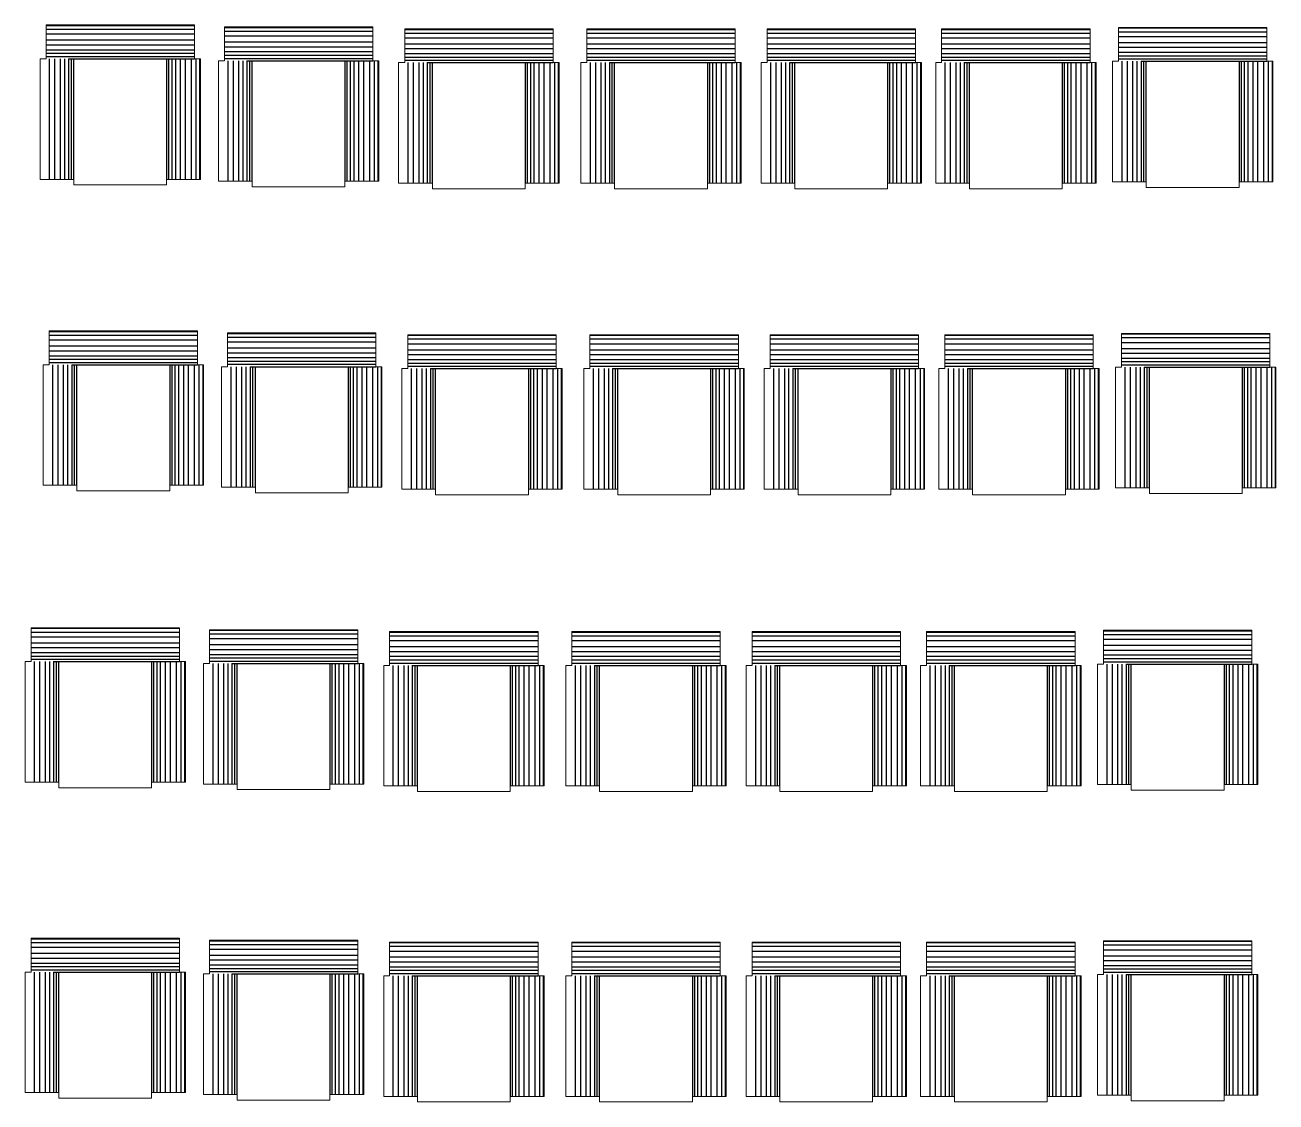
# Model space of a CAD drawing. Header units: feet. Extents: x 344914 to 345457, y 7396879 to 7397422.
# Drawn here: x 345253.262 to 345256.795, y 7397161.592 to 7397164.634 of the extents above; entities that cross this region are included whole.
import ezdxf

# ---------------------------------------------------------------- set-up
doc = ezdxf.new("R2010")
doc.units = ezdxf.units.FT
doc.header["$MEASUREMENT"] = 0
doc.layers.get('0').update_dxf_attribs({"lineweight": 18})
doc.layers.add('MOBIL_I', color=13, linetype='Continuous')

msp = doc.modelspace()

# ---------------------------------------------------------------- linework, layer by layer
at = {"color": 0}
for points in [[(345253.7405, 7397164.634), (345253.7405, 7397164.5384), (345253.7574, 7397164.5384), (345253.7574, 7397164.198), (345253.6619, 7397164.198), (345253.6619, 7397164.1823), (345253.4001, 7397164.1823), (345253.4001, 7397164.198), (345253.3045, 7397164.198), (345253.3045, 7397164.5384), (345253.3215, 7397164.5384), (345253.3215, 7397164.634)], [(345254.2442, 7397164.6286), (345254.2442, 7397164.5331), (345254.2611, 7397164.5331), (345254.2611, 7397164.1927), (345254.1656, 7397164.1927), (345254.1656, 7397164.1769), (345253.9038, 7397164.1769), (345253.9038, 7397164.1927), (345253.8083, 7397164.1927), (345253.8083, 7397164.5331), (345253.8252, 7397164.5331), (345253.8252, 7397164.6286)], [(345254.7533, 7397164.6232), (345254.7533, 7397164.5277), (345254.7702, 7397164.5277), (345254.7702, 7397164.1873), (345254.6747, 7397164.1873), (345254.6747, 7397164.1716), (345254.4129, 7397164.1716), (345254.4129, 7397164.1873), (345254.3173, 7397164.1873), (345254.3173, 7397164.5277), (345254.3343, 7397164.5277), (345254.3343, 7397164.6232)], [(345255.2677, 7397164.6232), (345255.2677, 7397164.5277), (345255.2846, 7397164.5277), (345255.2846, 7397164.1873), (345255.1891, 7397164.1873), (345255.1891, 7397164.1716), (345254.9273, 7397164.1716), (345254.9273, 7397164.1873), (345254.8318, 7397164.1873), (345254.8318, 7397164.5277), (345254.8487, 7397164.5277), (345254.8487, 7397164.6232)], [(345255.7768, 7397164.6232), (345255.7768, 7397164.5277), (345255.7937, 7397164.5277), (345255.7937, 7397164.1873), (345255.6982, 7397164.1873), (345255.6982, 7397164.1716), (345255.4364, 7397164.1716), (345255.4364, 7397164.1873), (345255.3409, 7397164.1873), (345255.3409, 7397164.5277), (345255.3578, 7397164.5277), (345255.3578, 7397164.6232)], [(345256.2698, 7397164.6232), (345256.2698, 7397164.5277), (345256.2867, 7397164.5277), (345256.2867, 7397164.1873), (345256.1912, 7397164.1873), (345256.1912, 7397164.1716), (345255.9294, 7397164.1716), (345255.9294, 7397164.1873), (345255.8339, 7397164.1873), (345255.8339, 7397164.5277), (345255.8508, 7397164.5277), (345255.8508, 7397164.6232)], [(345256.7691, 7397164.627), (345256.7691, 7397164.5315), (345256.7861, 7397164.5315), (345256.7861, 7397164.191), (345256.6906, 7397164.191), (345256.6906, 7397164.1753), (345256.4287, 7397164.1753), (345256.4287, 7397164.191), (345256.3332, 7397164.191), (345256.3332, 7397164.5315), (345256.3501, 7397164.5315), (345256.3501, 7397164.627)], [(345253.7493, 7397163.7698), (345253.7493, 7397163.6743), (345253.7663, 7397163.6743), (345253.7663, 7397163.3339), (345253.6708, 7397163.3339), (345253.6708, 7397163.3181), (345253.4089, 7397163.3181), (345253.4089, 7397163.3339), (345253.3134, 7397163.3339), (345253.3134, 7397163.6743), (345253.3303, 7397163.6743), (345253.3303, 7397163.7698)], [(345254.2531, 7397163.7644), (345254.2531, 7397163.6689), (345254.27, 7397163.6689), (345254.27, 7397163.3285), (345254.1745, 7397163.3285), (345254.1745, 7397163.3128), (345253.9126, 7397163.3128), (345253.9126, 7397163.3285), (345253.8171, 7397163.3285), (345253.8171, 7397163.6689), (345253.8341, 7397163.6689), (345253.8341, 7397163.7644)], [(345254.7621, 7397163.7591), (345254.7621, 7397163.6636), (345254.7791, 7397163.6636), (345254.7791, 7397163.3231), (345254.6836, 7397163.3231), (345254.6836, 7397163.3074), (345254.4217, 7397163.3074), (345254.4217, 7397163.3231), (345254.3262, 7397163.3231), (345254.3262, 7397163.6636), (345254.3431, 7397163.6636), (345254.3431, 7397163.7591)], [(345255.2766, 7397163.7591), (345255.2766, 7397163.6636), (345255.2935, 7397163.6636), (345255.2935, 7397163.3231), (345255.198, 7397163.3231), (345255.198, 7397163.3074), (345254.9361, 7397163.3074), (345254.9361, 7397163.3231), (345254.8406, 7397163.3231), (345254.8406, 7397163.6636), (345254.8576, 7397163.6636), (345254.8576, 7397163.7591)], [(345255.7856, 7397163.7591), (345255.7856, 7397163.6636), (345255.8026, 7397163.6636), (345255.8026, 7397163.3231), (345255.7071, 7397163.3231), (345255.7071, 7397163.3074), (345255.4452, 7397163.3074), (345255.4452, 7397163.3231), (345255.3497, 7397163.3231), (345255.3497, 7397163.6636), (345255.3666, 7397163.6636), (345255.3666, 7397163.7591)], [(345256.2786, 7397163.7591), (345256.2786, 7397163.6636), (345256.2956, 7397163.6636), (345256.2956, 7397163.3231), (345256.2001, 7397163.3231), (345256.2001, 7397163.3074), (345255.9382, 7397163.3074), (345255.9382, 7397163.3231), (345255.8427, 7397163.3231), (345255.8427, 7397163.6636), (345255.8596, 7397163.6636), (345255.8596, 7397163.7591)], [(345256.778, 7397163.7628), (345256.778, 7397163.6673), (345256.7949, 7397163.6673), (345256.7949, 7397163.3269), (345256.6994, 7397163.3269), (345256.6994, 7397163.3112), (345256.4376, 7397163.3112), (345256.4376, 7397163.3269), (345256.3421, 7397163.3269), (345256.3421, 7397163.6673), (345256.359, 7397163.6673), (345256.359, 7397163.7628)], [(345253.6981, 7397162.9315), (345253.6981, 7397162.836), (345253.715, 7397162.836), (345253.715, 7397162.4956), (345253.6195, 7397162.4956), (345253.6195, 7397162.4798), (345253.3577, 7397162.4798), (345253.3577, 7397162.4956), (345253.2622, 7397162.4956), (345253.2622, 7397162.836), (345253.2791, 7397162.836), (345253.2791, 7397162.9315)], [(345254.2018, 7397162.9261), (345254.2018, 7397162.8306), (345254.2187, 7397162.8306), (345254.2187, 7397162.4902), (345254.1232, 7397162.4902), (345254.1232, 7397162.4745), (345253.8614, 7397162.4745), (345253.8614, 7397162.4902), (345253.7659, 7397162.4902), (345253.7659, 7397162.8306), (345253.7828, 7397162.8306), (345253.7828, 7397162.9261)], [(345254.7109, 7397162.9208), (345254.7109, 7397162.8253), (345254.7278, 7397162.8253), (345254.7278, 7397162.4849), (345254.6323, 7397162.4849), (345254.6323, 7397162.4691), (345254.3705, 7397162.4691), (345254.3705, 7397162.4849), (345254.275, 7397162.4849), (345254.275, 7397162.8253), (345254.2919, 7397162.8253), (345254.2919, 7397162.9208)], [(345255.2253, 7397162.9208), (345255.2253, 7397162.8253), (345255.2422, 7397162.8253), (345255.2422, 7397162.4849), (345255.1467, 7397162.4849), (345255.1467, 7397162.4691), (345254.8849, 7397162.4691), (345254.8849, 7397162.4849), (345254.7894, 7397162.4849), (345254.7894, 7397162.8253), (345254.8063, 7397162.8253), (345254.8063, 7397162.9208)], [(345255.7344, 7397162.9208), (345255.7344, 7397162.8253), (345255.7513, 7397162.8253), (345255.7513, 7397162.4849), (345255.6558, 7397162.4849), (345255.6558, 7397162.4691), (345255.394, 7397162.4691), (345255.394, 7397162.4849), (345255.2985, 7397162.4849), (345255.2985, 7397162.8253), (345255.3154, 7397162.8253), (345255.3154, 7397162.9208)], [(345256.2274, 7397162.9208), (345256.2274, 7397162.8253), (345256.2443, 7397162.8253), (345256.2443, 7397162.4849), (345256.1488, 7397162.4849), (345256.1488, 7397162.4691), (345255.887, 7397162.4691), (345255.887, 7397162.4849), (345255.7915, 7397162.4849), (345255.7915, 7397162.8253), (345255.8084, 7397162.8253), (345255.8084, 7397162.9208)], [(345256.7267, 7397162.9245), (345256.7267, 7397162.829), (345256.7437, 7397162.829), (345256.7437, 7397162.4886), (345256.6482, 7397162.4886), (345256.6482, 7397162.4729), (345256.3863, 7397162.4729), (345256.3863, 7397162.4886), (345256.2908, 7397162.4886), (345256.2908, 7397162.829), (345256.3077, 7397162.829), (345256.3077, 7397162.9245)], [(345253.6981, 7397162.0546), (345253.6981, 7397161.9591), (345253.715, 7397161.9591), (345253.715, 7397161.6186), (345253.6195, 7397161.6186), (345253.6195, 7397161.6029), (345253.3577, 7397161.6029), (345253.3577, 7397161.6186), (345253.2622, 7397161.6186), (345253.2622, 7397161.9591), (345253.2791, 7397161.9591), (345253.2791, 7397162.0546)], [(345254.2018, 7397162.0492), (345254.2018, 7397161.9537), (345254.2187, 7397161.9537), (345254.2187, 7397161.6133), (345254.1232, 7397161.6133), (345254.1232, 7397161.5976), (345253.8614, 7397161.5976), (345253.8614, 7397161.6133), (345253.7659, 7397161.6133), (345253.7659, 7397161.9537), (345253.7828, 7397161.9537), (345253.7828, 7397162.0492)], [(345254.7109, 7397162.0439), (345254.7109, 7397161.9484), (345254.7278, 7397161.9484), (345254.7278, 7397161.6079), (345254.6323, 7397161.6079), (345254.6323, 7397161.5922), (345254.3705, 7397161.5922), (345254.3705, 7397161.6079), (345254.275, 7397161.6079), (345254.275, 7397161.9484), (345254.2919, 7397161.9484), (345254.2919, 7397162.0439)], [(345255.2253, 7397162.0439), (345255.2253, 7397161.9484), (345255.2422, 7397161.9484), (345255.2422, 7397161.6079), (345255.1467, 7397161.6079), (345255.1467, 7397161.5922), (345254.8849, 7397161.5922), (345254.8849, 7397161.6079), (345254.7894, 7397161.6079), (345254.7894, 7397161.9484), (345254.8063, 7397161.9484), (345254.8063, 7397162.0439)], [(345255.7344, 7397162.0439), (345255.7344, 7397161.9484), (345255.7513, 7397161.9484), (345255.7513, 7397161.6079), (345255.6558, 7397161.6079), (345255.6558, 7397161.5922), (345255.394, 7397161.5922), (345255.394, 7397161.6079), (345255.2985, 7397161.6079), (345255.2985, 7397161.9484), (345255.3154, 7397161.9484), (345255.3154, 7397162.0439)], [(345256.2274, 7397162.0439), (345256.2274, 7397161.9484), (345256.2443, 7397161.9484), (345256.2443, 7397161.6079), (345256.1488, 7397161.6079), (345256.1488, 7397161.5922), (345255.887, 7397161.5922), (345255.887, 7397161.6079), (345255.7915, 7397161.6079), (345255.7915, 7397161.9484), (345255.8084, 7397161.9484), (345255.8084, 7397162.0439)], [(345256.7267, 7397162.0476), (345256.7267, 7397161.9521), (345256.7437, 7397161.9521), (345256.7437, 7397161.6117), (345256.6482, 7397161.6117), (345256.6482, 7397161.5959), (345256.3863, 7397161.5959), (345256.3863, 7397161.6117), (345256.2908, 7397161.6117), (345256.2908, 7397161.9521), (345256.3077, 7397161.9521), (345256.3077, 7397162.0476)]]:
    msp.add_lwpolyline(points, close=True, dxfattribs=at)
at = {"layer": 'MOBIL_I'}
for p, q in [((345253.7405, 7397164.6316), (345253.3215, 7397164.6316)), ((345253.3215, 7397164.6221), (345253.7405, 7397164.6221)), ((345254.2442, 7397164.6262), (345253.8252, 7397164.6262)), ((345253.8252, 7397164.6167), (345254.2442, 7397164.6167)), ((345254.7533, 7397164.6208), (345254.3343, 7397164.6208)), ((345255.2677, 7397164.6208), (345254.8487, 7397164.6208)), ((345255.7768, 7397164.6208), (345255.3578, 7397164.6208)), ((345256.2698, 7397164.6208), (345255.8508, 7397164.6208)), ((345256.7691, 7397164.6246), (345256.3501, 7397164.6246)), ((345253.7405, 7397164.6077), (345253.3215, 7397164.6077)), ((345253.3215, 7397164.5917), (345253.7405, 7397164.5917)), ((345254.2442, 7397164.6024), (345253.8252, 7397164.6024)), ((345253.8252, 7397164.5864), (345254.2442, 7397164.5864)), ((345254.3343, 7397164.6114), (345254.7533, 7397164.6114)), ((345254.7533, 7397164.597), (345254.3343, 7397164.597)), ((345254.3343, 7397164.581), (345254.7533, 7397164.581)), ((345254.8487, 7397164.6114), (345255.2677, 7397164.6114)), ((345255.2677, 7397164.597), (345254.8487, 7397164.597)), ((345254.8487, 7397164.581), (345255.2677, 7397164.581)), ((345255.3578, 7397164.6114), (345255.7768, 7397164.6114)), ((345255.7768, 7397164.597), (345255.3578, 7397164.597)), ((345255.3578, 7397164.581), (345255.7768, 7397164.581)), ((345255.8508, 7397164.6114), (345256.2698, 7397164.6114)), ((345256.2698, 7397164.597), (345255.8508, 7397164.597)), ((345255.8508, 7397164.581), (345256.2698, 7397164.581)), ((345256.3501, 7397164.6151), (345256.7691, 7397164.6151)), ((345256.7691, 7397164.6008), (345256.3501, 7397164.6008)), ((345256.3501, 7397164.5848), (345256.7691, 7397164.5848)), ((345253.7405, 7397164.5771), (345253.3215, 7397164.5771)), ((345253.3215, 7397164.5641), (345253.7405, 7397164.5641)), ((345253.7405, 7397164.5533), (345253.3215, 7397164.5533)), ((345254.2442, 7397164.5718), (345253.8252, 7397164.5718)), ((345253.8252, 7397164.5587), (345254.2442, 7397164.5587)), ((345254.2442, 7397164.5479), (345253.8252, 7397164.5479)), ((345254.7533, 7397164.5664), (345254.3343, 7397164.5664)), ((345254.3343, 7397164.5534), (345254.7533, 7397164.5534)), ((345255.2677, 7397164.5664), (345254.8487, 7397164.5664)), ((345254.8487, 7397164.5534), (345255.2677, 7397164.5534)), ((345255.7768, 7397164.5664), (345255.3578, 7397164.5664)), ((345255.3578, 7397164.5534), (345255.7768, 7397164.5534)), ((345256.2698, 7397164.5664), (345255.8508, 7397164.5664)), ((345255.8508, 7397164.5534), (345256.2698, 7397164.5534)), ((345256.7691, 7397164.5701), (345256.3501, 7397164.5701)), ((345256.3501, 7397164.5571), (345256.7691, 7397164.5571)), ((345256.7691, 7397164.5463), (345256.3501, 7397164.5463)), ((345253.3215, 7397164.5452), (345253.7405, 7397164.5452)), ((345253.3308, 7397164.5384), (345253.3308, 7397164.198)), ((345253.3468, 7397164.198), (345253.3468, 7397164.5384)), ((345253.3614, 7397164.5384), (345253.3614, 7397164.198)), ((345253.3744, 7397164.198), (345253.3744, 7397164.5384)), ((345253.3852, 7397164.5384), (345253.3852, 7397164.198)), ((345253.3853, 7397164.5384), (345253.6767, 7397164.5384)), ((345253.3933, 7397164.198), (345253.3933, 7397164.5384)), ((345253.4001, 7397164.198), (345253.4001, 7397164.5384)), ((345253.6619, 7397164.5384), (345253.6619, 7397164.198)), ((345253.6686, 7397164.198), (345253.6686, 7397164.5384)), ((345253.6768, 7397164.5384), (345253.6768, 7397164.198)), ((345253.6768, 7397164.5384), (345253.7405, 7397164.5384)), ((345253.6876, 7397164.198), (345253.6876, 7397164.5384)), ((345253.7006, 7397164.5384), (345253.7006, 7397164.198)), ((345253.7152, 7397164.198), (345253.7152, 7397164.5384)), ((345253.7312, 7397164.5384), (345253.7312, 7397164.198)), ((345253.7455, 7397164.198), (345253.7455, 7397164.5384)), ((345253.755, 7397164.5384), (345253.755, 7397164.198)), ((345253.8252, 7397164.5398), (345254.2442, 7397164.5398)), ((345253.8345, 7397164.5331), (345253.8345, 7397164.1927)), ((345253.8505, 7397164.1927), (345253.8505, 7397164.5331)), ((345253.8651, 7397164.5331), (345253.8651, 7397164.1927)), ((345253.8781, 7397164.1927), (345253.8781, 7397164.5331)), ((345253.889, 7397164.5331), (345254.1805, 7397164.5331)), ((345253.889, 7397164.5331), (345253.889, 7397164.1927)), ((345253.897, 7397164.1927), (345253.897, 7397164.5331)), ((345253.9038, 7397164.1927), (345253.9038, 7397164.5331)), ((345254.1656, 7397164.5331), (345254.1656, 7397164.1927)), ((345254.1723, 7397164.1927), (345254.1723, 7397164.5331)), ((345254.1805, 7397164.5331), (345254.1805, 7397164.1927)), ((345254.1805, 7397164.5331), (345254.2442, 7397164.5331)), ((345254.1913, 7397164.1927), (345254.1913, 7397164.5331)), ((345254.2043, 7397164.5331), (345254.2043, 7397164.1927)), ((345254.2189, 7397164.1927), (345254.2189, 7397164.5331)), ((345254.2349, 7397164.5331), (345254.2349, 7397164.1927)), ((345254.2493, 7397164.1927), (345254.2493, 7397164.5331)), ((345254.2587, 7397164.5331), (345254.2587, 7397164.1927)), ((345254.7533, 7397164.5426), (345254.3343, 7397164.5426)), ((345254.3343, 7397164.5345), (345254.7533, 7397164.5345)), ((345254.3436, 7397164.5277), (345254.3436, 7397164.1873)), ((345254.3596, 7397164.1873), (345254.3596, 7397164.5277)), ((345254.3742, 7397164.5277), (345254.3742, 7397164.1873)), ((345254.3872, 7397164.1873), (345254.3872, 7397164.5277)), ((345254.398, 7397164.5277), (345254.398, 7397164.1873)), ((345254.3981, 7397164.5277), (345254.6895, 7397164.5277)), ((345254.4061, 7397164.1873), (345254.4061, 7397164.5277)), ((345254.4129, 7397164.1873), (345254.4129, 7397164.5277)), ((345254.6747, 7397164.5277), (345254.6747, 7397164.1873)), ((345254.6814, 7397164.1873), (345254.6814, 7397164.5277)), ((345254.6896, 7397164.5277), (345254.6896, 7397164.1873)), ((345254.6896, 7397164.5277), (345254.7533, 7397164.5277)), ((345254.7004, 7397164.1873), (345254.7004, 7397164.5277)), ((345254.7134, 7397164.5277), (345254.7134, 7397164.1873)), ((345254.728, 7397164.1873), (345254.728, 7397164.5277)), ((345254.744, 7397164.5277), (345254.744, 7397164.1873)), ((345254.7583, 7397164.1873), (345254.7583, 7397164.5277)), ((345254.7678, 7397164.5277), (345254.7678, 7397164.1873)), ((345255.2677, 7397164.5426), (345254.8487, 7397164.5426)), ((345254.8487, 7397164.5345), (345255.2677, 7397164.5345)), ((345254.858, 7397164.5277), (345254.858, 7397164.1873)), ((345254.874, 7397164.1873), (345254.874, 7397164.5277)), ((345254.8886, 7397164.5277), (345254.8886, 7397164.1873)), ((345254.9016, 7397164.1873), (345254.9016, 7397164.5277)), ((345254.9125, 7397164.5277), (345255.204, 7397164.5277)), ((345254.9125, 7397164.5277), (345254.9125, 7397164.1873)), ((345254.9206, 7397164.1873), (345254.9206, 7397164.5277)), ((345254.9273, 7397164.1873), (345254.9273, 7397164.5277)), ((345255.1891, 7397164.5277), (345255.1891, 7397164.1873)), ((345255.1958, 7397164.1873), (345255.1958, 7397164.5277)), ((345255.204, 7397164.5277), (345255.204, 7397164.1873)), ((345255.204, 7397164.5277), (345255.2677, 7397164.5277)), ((345255.2148, 7397164.1873), (345255.2148, 7397164.5277)), ((345255.2278, 7397164.5277), (345255.2278, 7397164.1873)), ((345255.2425, 7397164.1873), (345255.2425, 7397164.5277)), ((345255.2584, 7397164.5277), (345255.2584, 7397164.1873)), ((345255.2728, 7397164.1873), (345255.2728, 7397164.5277)), ((345255.2822, 7397164.5277), (345255.2822, 7397164.1873)), ((345255.7768, 7397164.5426), (345255.3578, 7397164.5426)), ((345255.3578, 7397164.5345), (345255.7768, 7397164.5345)), ((345255.3671, 7397164.5277), (345255.3671, 7397164.1873)), ((345255.3831, 7397164.1873), (345255.3831, 7397164.5277)), ((345255.3977, 7397164.5277), (345255.3977, 7397164.1873)), ((345255.4107, 7397164.1873), (345255.4107, 7397164.5277)), ((345255.4215, 7397164.5277), (345255.4215, 7397164.1873)), ((345255.4216, 7397164.5277), (345255.7131, 7397164.5277)), ((345255.4296, 7397164.1873), (345255.4296, 7397164.5277)), ((345255.4364, 7397164.1873), (345255.4364, 7397164.5277)), ((345255.6982, 7397164.5277), (345255.6982, 7397164.1873)), ((345255.7049, 7397164.1873), (345255.7049, 7397164.5277)), ((345255.7131, 7397164.5277), (345255.7131, 7397164.1873)), ((345255.7131, 7397164.5277), (345255.7768, 7397164.5277)), ((345255.7239, 7397164.1873), (345255.7239, 7397164.5277)), ((345255.7369, 7397164.5277), (345255.7369, 7397164.1873)), ((345255.7515, 7397164.1873), (345255.7515, 7397164.5277)), ((345255.7675, 7397164.5277), (345255.7675, 7397164.1873)), ((345255.7819, 7397164.1873), (345255.7819, 7397164.5277)), ((345255.7913, 7397164.5277), (345255.7913, 7397164.1873)), ((345256.2698, 7397164.5426), (345255.8508, 7397164.5426)), ((345255.8508, 7397164.5345), (345256.2698, 7397164.5345)), ((345255.8601, 7397164.5277), (345255.8601, 7397164.1873)), ((345255.8761, 7397164.1873), (345255.8761, 7397164.5277)), ((345255.8907, 7397164.5277), (345255.8907, 7397164.1873)), ((345255.9037, 7397164.1873), (345255.9037, 7397164.5277)), ((345255.9145, 7397164.5277), (345255.9145, 7397164.1873)), ((345255.9146, 7397164.5277), (345256.2061, 7397164.5277)), ((345255.9226, 7397164.1873), (345255.9226, 7397164.5277)), ((345255.9294, 7397164.1873), (345255.9294, 7397164.5277)), ((345256.1912, 7397164.5277), (345256.1912, 7397164.1873)), ((345256.1979, 7397164.1873), (345256.1979, 7397164.5277)), ((345256.2061, 7397164.5277), (345256.2061, 7397164.1873)), ((345256.2061, 7397164.5277), (345256.2698, 7397164.5277)), ((345256.2169, 7397164.1873), (345256.2169, 7397164.5277)), ((345256.2299, 7397164.5277), (345256.2299, 7397164.1873)), ((345256.2445, 7397164.1873), (345256.2445, 7397164.5277)), ((345256.2605, 7397164.5277), (345256.2605, 7397164.1873)), ((345256.2749, 7397164.1873), (345256.2749, 7397164.5277)), ((345256.2843, 7397164.5277), (345256.2843, 7397164.1873)), ((345256.3501, 7397164.5382), (345256.7691, 7397164.5382)), ((345256.3594, 7397164.5315), (345256.3594, 7397164.191)), ((345256.3754, 7397164.191), (345256.3754, 7397164.5315)), ((345256.39, 7397164.5315), (345256.39, 7397164.191)), ((345256.4031, 7397164.191), (345256.4031, 7397164.5315)), ((345256.4139, 7397164.5315), (345256.7054, 7397164.5315)), ((345256.4139, 7397164.5315), (345256.4139, 7397164.191)), ((345256.422, 7397164.191), (345256.422, 7397164.5315)), ((345256.4287, 7397164.191), (345256.4287, 7397164.5315)), ((345256.6906, 7397164.5315), (345256.6906, 7397164.191)), ((345256.6973, 7397164.191), (345256.6973, 7397164.5315)), ((345256.7054, 7397164.5315), (345256.7054, 7397164.191)), ((345256.7054, 7397164.5315), (345256.7691, 7397164.5315)), ((345256.7163, 7397164.191), (345256.7163, 7397164.5315)), ((345256.7293, 7397164.5315), (345256.7293, 7397164.191)), ((345256.7439, 7397164.191), (345256.7439, 7397164.5315)), ((345256.7599, 7397164.5315), (345256.7599, 7397164.191)), ((345256.7742, 7397164.191), (345256.7742, 7397164.5315)), ((345256.7837, 7397164.5315), (345256.7837, 7397164.191)), ((345253.7493, 7397163.7674), (345253.3303, 7397163.7674)), ((345253.3303, 7397163.7579), (345253.7493, 7397163.7579)), ((345253.7493, 7397163.7436), (345253.3303, 7397163.7436)), ((345254.2531, 7397163.762), (345253.8341, 7397163.762)), ((345253.8341, 7397163.7526), (345254.2531, 7397163.7526)), ((345254.2531, 7397163.7382), (345253.8341, 7397163.7382)), ((345254.7621, 7397163.7567), (345254.3431, 7397163.7567)), ((345254.3431, 7397163.7472), (345254.7621, 7397163.7472)), ((345254.7621, 7397163.7329), (345254.3431, 7397163.7329)), ((345255.2766, 7397163.7567), (345254.8576, 7397163.7567)), ((345254.8576, 7397163.7472), (345255.2766, 7397163.7472)), ((345255.2766, 7397163.7329), (345254.8576, 7397163.7329)), ((345255.7856, 7397163.7567), (345255.3666, 7397163.7567)), ((345255.3666, 7397163.7472), (345255.7856, 7397163.7472)), ((345255.7856, 7397163.7329), (345255.3666, 7397163.7329)), ((345256.2786, 7397163.7567), (345255.8596, 7397163.7567)), ((345255.8596, 7397163.7472), (345256.2786, 7397163.7472)), ((345256.2786, 7397163.7329), (345255.8596, 7397163.7329)), ((345256.778, 7397163.7604), (345256.359, 7397163.7604)), ((345256.359, 7397163.751), (345256.778, 7397163.751)), ((345256.778, 7397163.7366), (345256.359, 7397163.7366)), ((345253.3303, 7397163.7276), (345253.7493, 7397163.7276)), ((345253.7493, 7397163.7129), (345253.3303, 7397163.7129)), ((345253.3303, 7397163.6999), (345253.7493, 7397163.6999)), ((345253.8341, 7397163.7222), (345254.2531, 7397163.7222)), ((345254.2531, 7397163.7076), (345253.8341, 7397163.7076)), ((345254.3431, 7397163.7169), (345254.7621, 7397163.7169)), ((345254.7621, 7397163.7022), (345254.3431, 7397163.7022)), ((345254.8576, 7397163.7169), (345255.2766, 7397163.7169)), ((345255.2766, 7397163.7022), (345254.8576, 7397163.7022)), ((345255.3666, 7397163.7169), (345255.7856, 7397163.7169)), ((345255.7856, 7397163.7022), (345255.3666, 7397163.7022)), ((345255.8596, 7397163.7169), (345256.2786, 7397163.7169)), ((345256.2786, 7397163.7022), (345255.8596, 7397163.7022)), ((345256.359, 7397163.7206), (345256.778, 7397163.7206)), ((345256.778, 7397163.706), (345256.359, 7397163.706)), ((345253.7493, 7397163.6891), (345253.3303, 7397163.6891)), ((345253.3303, 7397163.681), (345253.7493, 7397163.681)), ((345253.3396, 7397163.6743), (345253.3396, 7397163.3339)), ((345253.3556, 7397163.3339), (345253.3556, 7397163.6743)), ((345253.3702, 7397163.6743), (345253.3702, 7397163.3339)), ((345253.3833, 7397163.3339), (345253.3833, 7397163.6743)), ((345253.3941, 7397163.6743), (345253.6856, 7397163.6743)), ((345253.3941, 7397163.6743), (345253.3941, 7397163.3339)), ((345253.4022, 7397163.3339), (345253.4022, 7397163.6743)), ((345253.4089, 7397163.3339), (345253.4089, 7397163.6743)), ((345253.6708, 7397163.6743), (345253.6708, 7397163.3339)), ((345253.6775, 7397163.3339), (345253.6775, 7397163.6743)), ((345253.6856, 7397163.6743), (345253.6856, 7397163.3339)), ((345253.6856, 7397163.6743), (345253.7493, 7397163.6743)), ((345253.6965, 7397163.3339), (345253.6965, 7397163.6743)), ((345253.7095, 7397163.6743), (345253.7095, 7397163.3339)), ((345253.7241, 7397163.3339), (345253.7241, 7397163.6743)), ((345253.7401, 7397163.6743), (345253.7401, 7397163.3339)), ((345253.7544, 7397163.3339), (345253.7544, 7397163.6743)), ((345253.7639, 7397163.6743), (345253.7639, 7397163.3339)), ((345253.8341, 7397163.6946), (345254.2531, 7397163.6946)), ((345254.2531, 7397163.6838), (345253.8341, 7397163.6838)), ((345253.8341, 7397163.6756), (345254.2531, 7397163.6756)), ((345253.8433, 7397163.6689), (345253.8433, 7397163.3285)), ((345253.8594, 7397163.3285), (345253.8594, 7397163.6689)), ((345253.8739, 7397163.6689), (345253.8739, 7397163.3285)), ((345253.887, 7397163.3285), (345253.887, 7397163.6689)), ((345253.8978, 7397163.6689), (345254.1893, 7397163.6689)), ((345253.8978, 7397163.6689), (345253.8978, 7397163.3285)), ((345253.9059, 7397163.3285), (345253.9059, 7397163.6689)), ((345253.9126, 7397163.3285), (345253.9126, 7397163.6689)), ((345254.1745, 7397163.6689), (345254.1745, 7397163.3285)), ((345254.1812, 7397163.3285), (345254.1812, 7397163.6689)), ((345254.1893, 7397163.6689), (345254.1893, 7397163.3285)), ((345254.1893, 7397163.6689), (345254.2531, 7397163.6689)), ((345254.2002, 7397163.3285), (345254.2002, 7397163.6689)), ((345254.2132, 7397163.6689), (345254.2132, 7397163.3285)), ((345254.2278, 7397163.3285), (345254.2278, 7397163.6689)), ((345254.2438, 7397163.6689), (345254.2438, 7397163.3285)), ((345254.2581, 7397163.3285), (345254.2581, 7397163.6689)), ((345254.2676, 7397163.6689), (345254.2676, 7397163.3285)), ((345254.3431, 7397163.6892), (345254.7621, 7397163.6892)), ((345254.7621, 7397163.6784), (345254.3431, 7397163.6784)), ((345254.3431, 7397163.6703), (345254.7621, 7397163.6703)), ((345254.3524, 7397163.6636), (345254.3524, 7397163.3231)), ((345254.3684, 7397163.3231), (345254.3684, 7397163.6636)), ((345254.383, 7397163.6636), (345254.383, 7397163.3231)), ((345254.3961, 7397163.3231), (345254.3961, 7397163.6636)), ((345254.4069, 7397163.6636), (345254.6984, 7397163.6636)), ((345254.4069, 7397163.6636), (345254.4069, 7397163.3231)), ((345254.415, 7397163.3231), (345254.415, 7397163.6636)), ((345254.4217, 7397163.3231), (345254.4217, 7397163.6636)), ((345254.6836, 7397163.6636), (345254.6836, 7397163.3231)), ((345254.6903, 7397163.3231), (345254.6903, 7397163.6636)), ((345254.6984, 7397163.6636), (345254.6984, 7397163.3231)), ((345254.6984, 7397163.6636), (345254.7621, 7397163.6636)), ((345254.7093, 7397163.3231), (345254.7093, 7397163.6636)), ((345254.7222, 7397163.6636), (345254.7222, 7397163.3231)), ((345254.7369, 7397163.3231), (345254.7369, 7397163.6636)), ((345254.7528, 7397163.6636), (345254.7528, 7397163.3231)), ((345254.7672, 7397163.3231), (345254.7672, 7397163.6636)), ((345254.7767, 7397163.6636), (345254.7767, 7397163.3231)), ((345254.8576, 7397163.6892), (345255.2766, 7397163.6892)), ((345255.2766, 7397163.6784), (345254.8576, 7397163.6784)), ((345254.8576, 7397163.6703), (345255.2766, 7397163.6703)), ((345254.8669, 7397163.6636), (345254.8669, 7397163.3231)), ((345254.8829, 7397163.3231), (345254.8829, 7397163.6636)), ((345254.8975, 7397163.6636), (345254.8975, 7397163.3231)), ((345254.9105, 7397163.3231), (345254.9105, 7397163.6636)), ((345254.9213, 7397163.6636), (345255.2128, 7397163.6636)), ((345254.9213, 7397163.6636), (345254.9213, 7397163.3231)), ((345254.9294, 7397163.3231), (345254.9294, 7397163.6636)), ((345254.9361, 7397163.3231), (345254.9361, 7397163.6636)), ((345255.198, 7397163.6636), (345255.198, 7397163.3231)), ((345255.2047, 7397163.3231), (345255.2047, 7397163.6636)), ((345255.2129, 7397163.6636), (345255.2129, 7397163.3231)), ((345255.2129, 7397163.6636), (345255.2766, 7397163.6636)), ((345255.2237, 7397163.3231), (345255.2237, 7397163.6636)), ((345255.2367, 7397163.6636), (345255.2367, 7397163.3231)), ((345255.2513, 7397163.3231), (345255.2513, 7397163.6636)), ((345255.2673, 7397163.6636), (345255.2673, 7397163.3231)), ((345255.2816, 7397163.3231), (345255.2816, 7397163.6636)), ((345255.2911, 7397163.6636), (345255.2911, 7397163.3231)), ((345255.3666, 7397163.6892), (345255.7856, 7397163.6892)), ((345255.7856, 7397163.6784), (345255.3666, 7397163.6784)), ((345255.3666, 7397163.6703), (345255.7856, 7397163.6703)), ((345255.3759, 7397163.6636), (345255.3759, 7397163.3231)), ((345255.3919, 7397163.3231), (345255.3919, 7397163.6636)), ((345255.4065, 7397163.6636), (345255.4065, 7397163.3231)), ((345255.4196, 7397163.3231), (345255.4196, 7397163.6636)), ((345255.4304, 7397163.6636), (345255.7219, 7397163.6636)), ((345255.4304, 7397163.6636), (345255.4304, 7397163.3231)), ((345255.4385, 7397163.3231), (345255.4385, 7397163.6636)), ((345255.4452, 7397163.3231), (345255.4452, 7397163.6636)), ((345255.7071, 7397163.6636), (345255.7071, 7397163.3231)), ((345255.7138, 7397163.3231), (345255.7138, 7397163.6636)), ((345255.7219, 7397163.6636), (345255.7219, 7397163.3231)), ((345255.7219, 7397163.6636), (345255.7856, 7397163.6636)), ((345255.7328, 7397163.3231), (345255.7328, 7397163.6636)), ((345255.7458, 7397163.6636), (345255.7458, 7397163.3231)), ((345255.7604, 7397163.3231), (345255.7604, 7397163.6636)), ((345255.7764, 7397163.6636), (345255.7764, 7397163.3231)), ((345255.7907, 7397163.3231), (345255.7907, 7397163.6636)), ((345255.8002, 7397163.6636), (345255.8002, 7397163.3231)), ((345255.8596, 7397163.6892), (345256.2786, 7397163.6892)), ((345256.2786, 7397163.6784), (345255.8596, 7397163.6784)), ((345255.8596, 7397163.6703), (345256.2786, 7397163.6703)), ((345255.8689, 7397163.6636), (345255.8689, 7397163.3231)), ((345255.8849, 7397163.3231), (345255.8849, 7397163.6636)), ((345255.8995, 7397163.6636), (345255.8995, 7397163.3231)), ((345255.9126, 7397163.3231), (345255.9126, 7397163.6636)), ((345255.9234, 7397163.6636), (345256.2149, 7397163.6636)), ((345255.9234, 7397163.6636), (345255.9234, 7397163.3231)), ((345255.9315, 7397163.3231), (345255.9315, 7397163.6636)), ((345255.9382, 7397163.3231), (345255.9382, 7397163.6636)), ((345256.2001, 7397163.6636), (345256.2001, 7397163.3231)), ((345256.2068, 7397163.3231), (345256.2068, 7397163.6636)), ((345256.2149, 7397163.6636), (345256.2149, 7397163.3231)), ((345256.2149, 7397163.6636), (345256.2786, 7397163.6636)), ((345256.2258, 7397163.3231), (345256.2258, 7397163.6636)), ((345256.2388, 7397163.6636), (345256.2388, 7397163.3231)), ((345256.2534, 7397163.3231), (345256.2534, 7397163.6636)), ((345256.2694, 7397163.6636), (345256.2694, 7397163.3231)), ((345256.2837, 7397163.3231), (345256.2837, 7397163.6636)), ((345256.2932, 7397163.6636), (345256.2932, 7397163.3231)), ((345256.359, 7397163.6929), (345256.778, 7397163.6929)), ((345256.778, 7397163.6822), (345256.359, 7397163.6822)), ((345256.359, 7397163.674), (345256.778, 7397163.674)), ((345256.3683, 7397163.6673), (345256.3683, 7397163.3269)), ((345256.3843, 7397163.3269), (345256.3843, 7397163.6673)), ((345256.3989, 7397163.6673), (345256.3989, 7397163.3269)), ((345256.4119, 7397163.3269), (345256.4119, 7397163.6673)), ((345256.4228, 7397163.6673), (345256.7143, 7397163.6673)), ((345256.4228, 7397163.6673), (345256.4228, 7397163.3269)), ((345256.4309, 7397163.3269), (345256.4309, 7397163.6673)), ((345256.4376, 7397163.3269), (345256.4376, 7397163.6673)), ((345256.6994, 7397163.6673), (345256.6994, 7397163.3269)), ((345256.7062, 7397163.3269), (345256.7062, 7397163.6673)), ((345256.7143, 7397163.6673), (345256.7143, 7397163.3269)), ((345256.7143, 7397163.6673), (345256.778, 7397163.6673)), ((345256.7251, 7397163.3269), (345256.7251, 7397163.6673)), ((345256.7381, 7397163.6673), (345256.7381, 7397163.3269)), ((345256.7528, 7397163.3269), (345256.7528, 7397163.6673)), ((345256.7687, 7397163.6673), (345256.7687, 7397163.3269)), ((345256.7831, 7397163.3269), (345256.7831, 7397163.6673)), ((345256.7925, 7397163.6673), (345256.7925, 7397163.3269)), ((345253.6981, 7397162.9291), (345253.2791, 7397162.9291)), ((345254.2018, 7397162.9238), (345253.7828, 7397162.9238)), ((345256.7267, 7397162.9221), (345256.3077, 7397162.9221)), ((345253.2791, 7397162.9196), (345253.6981, 7397162.9196)), ((345253.6981, 7397162.9053), (345253.2791, 7397162.9053)), ((345253.2791, 7397162.8893), (345253.6981, 7397162.8893)), ((345253.7828, 7397162.9143), (345254.2018, 7397162.9143)), ((345254.2018, 7397162.8999), (345253.7828, 7397162.8999)), ((345254.7109, 7397162.9184), (345254.2919, 7397162.9184)), ((345254.2919, 7397162.9089), (345254.7109, 7397162.9089)), ((345254.7109, 7397162.8946), (345254.2919, 7397162.8946)), ((345255.2253, 7397162.9184), (345254.8063, 7397162.9184)), ((345254.8063, 7397162.9089), (345255.2253, 7397162.9089)), ((345255.2253, 7397162.8946), (345254.8063, 7397162.8946)), ((345255.7344, 7397162.9184), (345255.3154, 7397162.9184)), ((345255.3154, 7397162.9089), (345255.7344, 7397162.9089)), ((345255.7344, 7397162.8946), (345255.3154, 7397162.8946)), ((345256.2274, 7397162.9184), (345255.8084, 7397162.9184)), ((345255.8084, 7397162.9089), (345256.2274, 7397162.9089)), ((345256.2274, 7397162.8946), (345255.8084, 7397162.8946)), ((345256.3077, 7397162.9127), (345256.7267, 7397162.9127)), ((345256.7267, 7397162.8983), (345256.3077, 7397162.8983)), ((345253.6981, 7397162.8747), (345253.2791, 7397162.8747)), ((345253.2791, 7397162.8616), (345253.6981, 7397162.8616)), ((345253.6981, 7397162.8508), (345253.2791, 7397162.8508)), ((345253.7828, 7397162.8839), (345254.2018, 7397162.8839)), ((345254.2018, 7397162.8693), (345253.7828, 7397162.8693)), ((345253.7828, 7397162.8563), (345254.2018, 7397162.8563)), ((345254.2919, 7397162.8786), (345254.7109, 7397162.8786)), ((345254.7109, 7397162.864), (345254.2919, 7397162.864)), ((345254.2919, 7397162.8509), (345254.7109, 7397162.8509)), ((345254.8063, 7397162.8786), (345255.2253, 7397162.8786)), ((345255.2253, 7397162.864), (345254.8063, 7397162.864)), ((345254.8063, 7397162.8509), (345255.2253, 7397162.8509)), ((345255.3154, 7397162.8786), (345255.7344, 7397162.8786)), ((345255.7344, 7397162.864), (345255.3154, 7397162.864)), ((345255.3154, 7397162.8509), (345255.7344, 7397162.8509)), ((345255.8084, 7397162.8786), (345256.2274, 7397162.8786)), ((345256.2274, 7397162.864), (345255.8084, 7397162.864)), ((345255.8084, 7397162.8509), (345256.2274, 7397162.8509)), ((345256.3077, 7397162.8823), (345256.7267, 7397162.8823)), ((345256.7267, 7397162.8677), (345256.3077, 7397162.8677)), ((345256.3077, 7397162.8547), (345256.7267, 7397162.8547)), ((345253.2791, 7397162.8427), (345253.6981, 7397162.8427)), ((345253.2884, 7397162.836), (345253.2884, 7397162.4956)), ((345253.3044, 7397162.4956), (345253.3044, 7397162.836)), ((345253.319, 7397162.836), (345253.319, 7397162.4956)), ((345253.332, 7397162.4956), (345253.332, 7397162.836)), ((345253.3428, 7397162.836), (345253.3428, 7397162.4956)), ((345253.3429, 7397162.836), (345253.6344, 7397162.836)), ((345253.3509, 7397162.4956), (345253.3509, 7397162.836)), ((345253.3577, 7397162.4956), (345253.3577, 7397162.836)), ((345253.6195, 7397162.836), (345253.6195, 7397162.4956)), ((345253.6262, 7397162.4956), (345253.6262, 7397162.836)), ((345253.6344, 7397162.836), (345253.6344, 7397162.4956)), ((345253.6344, 7397162.836), (345253.6981, 7397162.836)), ((345253.6452, 7397162.4956), (345253.6452, 7397162.836)), ((345253.6582, 7397162.836), (345253.6582, 7397162.4956)), ((345253.6728, 7397162.4956), (345253.6728, 7397162.836)), ((345253.6888, 7397162.836), (345253.6888, 7397162.4956)), ((345253.7032, 7397162.4956), (345253.7032, 7397162.836)), ((345253.7126, 7397162.836), (345253.7126, 7397162.4956)), ((345254.2018, 7397162.8455), (345253.7828, 7397162.8455)), ((345253.7828, 7397162.8374), (345254.2018, 7397162.8374)), ((345253.7921, 7397162.8306), (345253.7921, 7397162.4902)), ((345253.8081, 7397162.4902), (345253.8081, 7397162.8306)), ((345253.8227, 7397162.8306), (345253.8227, 7397162.4902)), ((345253.8357, 7397162.4902), (345253.8357, 7397162.8306)), ((345253.8466, 7397162.8306), (345254.1381, 7397162.8306)), ((345253.8466, 7397162.8306), (345253.8466, 7397162.4902)), ((345253.8546, 7397162.4902), (345253.8546, 7397162.8306)), ((345253.8614, 7397162.4902), (345253.8614, 7397162.8306)), ((345254.1232, 7397162.8306), (345254.1232, 7397162.4902)), ((345254.1299, 7397162.4902), (345254.1299, 7397162.8306)), ((345254.1381, 7397162.8306), (345254.1381, 7397162.4902)), ((345254.1381, 7397162.8306), (345254.2018, 7397162.8306)), ((345254.1489, 7397162.4902), (345254.1489, 7397162.8306)), ((345254.1619, 7397162.8306), (345254.1619, 7397162.4902)), ((345254.1765, 7397162.4902), (345254.1765, 7397162.8306)), ((345254.1925, 7397162.8306), (345254.1925, 7397162.4902)), ((345254.2069, 7397162.4902), (345254.2069, 7397162.8306)), ((345254.2163, 7397162.8306), (345254.2163, 7397162.4902)), ((345254.7109, 7397162.8401), (345254.2919, 7397162.8401)), ((345254.2919, 7397162.832), (345254.7109, 7397162.832)), ((345254.3012, 7397162.8253), (345254.3012, 7397162.4849)), ((345254.3172, 7397162.4849), (345254.3172, 7397162.8253)), ((345254.3318, 7397162.8253), (345254.3318, 7397162.4849)), ((345254.3448, 7397162.4849), (345254.3448, 7397162.8253)), ((345254.3556, 7397162.8253), (345254.3556, 7397162.4849)), ((345254.3557, 7397162.8253), (345254.6471, 7397162.8253)), ((345254.3637, 7397162.4849), (345254.3637, 7397162.8253)), ((345254.3705, 7397162.4849), (345254.3705, 7397162.8253)), ((345254.6323, 7397162.8253), (345254.6323, 7397162.4849)), ((345254.639, 7397162.4849), (345254.639, 7397162.8253)), ((345254.6472, 7397162.8253), (345254.6472, 7397162.4849)), ((345254.6472, 7397162.8253), (345254.7109, 7397162.8253)), ((345254.658, 7397162.4849), (345254.658, 7397162.8253)), ((345254.671, 7397162.8253), (345254.671, 7397162.4849)), ((345254.6856, 7397162.4849), (345254.6856, 7397162.8253)), ((345254.7016, 7397162.8253), (345254.7016, 7397162.4849)), ((345254.7159, 7397162.4849), (345254.7159, 7397162.8253)), ((345254.7254, 7397162.8253), (345254.7254, 7397162.4849)), ((345255.2253, 7397162.8401), (345254.8063, 7397162.8401)), ((345254.8063, 7397162.832), (345255.2253, 7397162.832)), ((345254.8156, 7397162.8253), (345254.8156, 7397162.4849)), ((345254.8316, 7397162.4849), (345254.8316, 7397162.8253)), ((345254.8462, 7397162.8253), (345254.8462, 7397162.4849)), ((345254.8592, 7397162.4849), (345254.8592, 7397162.8253)), ((345254.8701, 7397162.8253), (345255.1616, 7397162.8253)), ((345254.8701, 7397162.8253), (345254.8701, 7397162.4849)), ((345254.8782, 7397162.4849), (345254.8782, 7397162.8253)), ((345254.8849, 7397162.4849), (345254.8849, 7397162.8253)), ((345255.1467, 7397162.8253), (345255.1467, 7397162.4849)), ((345255.1534, 7397162.4849), (345255.1534, 7397162.8253)), ((345255.1616, 7397162.8253), (345255.1616, 7397162.4849)), ((345255.1616, 7397162.8253), (345255.2253, 7397162.8253)), ((345255.1724, 7397162.4849), (345255.1724, 7397162.8253)), ((345255.1854, 7397162.8253), (345255.1854, 7397162.4849)), ((345255.2001, 7397162.4849), (345255.2001, 7397162.8253)), ((345255.216, 7397162.8253), (345255.216, 7397162.4849)), ((345255.2304, 7397162.4849), (345255.2304, 7397162.8253)), ((345255.2398, 7397162.8253), (345255.2398, 7397162.4849)), ((345255.7344, 7397162.8401), (345255.3154, 7397162.8401)), ((345255.3154, 7397162.832), (345255.7344, 7397162.832)), ((345255.3247, 7397162.8253), (345255.3247, 7397162.4849)), ((345255.3407, 7397162.4849), (345255.3407, 7397162.8253)), ((345255.3553, 7397162.8253), (345255.3553, 7397162.4849)), ((345255.3683, 7397162.4849), (345255.3683, 7397162.8253)), ((345255.3792, 7397162.8253), (345255.6707, 7397162.8253)), ((345255.3792, 7397162.8253), (345255.3792, 7397162.4849)), ((345255.3872, 7397162.4849), (345255.3872, 7397162.8253)), ((345255.394, 7397162.4849), (345255.394, 7397162.8253)), ((345255.6558, 7397162.8253), (345255.6558, 7397162.4849)), ((345255.6625, 7397162.4849), (345255.6625, 7397162.8253)), ((345255.6707, 7397162.8253), (345255.6707, 7397162.4849)), ((345255.6707, 7397162.8253), (345255.7344, 7397162.8253)), ((345255.6815, 7397162.4849), (345255.6815, 7397162.8253)), ((345255.6945, 7397162.8253), (345255.6945, 7397162.4849)), ((345255.7091, 7397162.4849), (345255.7091, 7397162.8253)), ((345255.7251, 7397162.8253), (345255.7251, 7397162.4849)), ((345255.7395, 7397162.4849), (345255.7395, 7397162.8253)), ((345255.7489, 7397162.8253), (345255.7489, 7397162.4849)), ((345256.2274, 7397162.8401), (345255.8084, 7397162.8401)), ((345255.8084, 7397162.832), (345256.2274, 7397162.832)), ((345255.8177, 7397162.8253), (345255.8177, 7397162.4849)), ((345255.8337, 7397162.4849), (345255.8337, 7397162.8253)), ((345255.8483, 7397162.8253), (345255.8483, 7397162.4849)), ((345255.8613, 7397162.4849), (345255.8613, 7397162.8253)), ((345255.8721, 7397162.8253), (345255.8721, 7397162.4849)), ((345255.8722, 7397162.8253), (345256.1637, 7397162.8253)), ((345255.8802, 7397162.4849), (345255.8802, 7397162.8253)), ((345255.887, 7397162.4849), (345255.887, 7397162.8253)), ((345256.1488, 7397162.8253), (345256.1488, 7397162.4849)), ((345256.1555, 7397162.4849), (345256.1555, 7397162.8253)), ((345256.1637, 7397162.8253), (345256.1637, 7397162.4849)), ((345256.1637, 7397162.8253), (345256.2274, 7397162.8253)), ((345256.1745, 7397162.4849), (345256.1745, 7397162.8253)), ((345256.1875, 7397162.8253), (345256.1875, 7397162.4849)), ((345256.2021, 7397162.4849), (345256.2021, 7397162.8253)), ((345256.2181, 7397162.8253), (345256.2181, 7397162.4849)), ((345256.2325, 7397162.4849), (345256.2325, 7397162.8253)), ((345256.2419, 7397162.8253), (345256.2419, 7397162.4849)), ((345256.7267, 7397162.8439), (345256.3077, 7397162.8439)), ((345256.3077, 7397162.8357), (345256.7267, 7397162.8357)), ((345256.317, 7397162.829), (345256.317, 7397162.4886)), ((345256.333, 7397162.4886), (345256.333, 7397162.829)), ((345256.3476, 7397162.829), (345256.3476, 7397162.4886)), ((345256.3607, 7397162.4886), (345256.3607, 7397162.829)), ((345256.3715, 7397162.829), (345256.663, 7397162.829)), ((345256.3715, 7397162.829), (345256.3715, 7397162.4886)), ((345256.3796, 7397162.4886), (345256.3796, 7397162.829)), ((345256.3863, 7397162.4886), (345256.3863, 7397162.829)), ((345256.6482, 7397162.829), (345256.6482, 7397162.4886)), ((345256.6549, 7397162.4886), (345256.6549, 7397162.829)), ((345256.663, 7397162.829), (345256.663, 7397162.4886)), ((345256.663, 7397162.829), (345256.7267, 7397162.829)), ((345256.6739, 7397162.4886), (345256.6739, 7397162.829)), ((345256.6869, 7397162.829), (345256.6869, 7397162.4886)), ((345256.7015, 7397162.4886), (345256.7015, 7397162.829)), ((345256.7175, 7397162.829), (345256.7175, 7397162.4886)), ((345256.7318, 7397162.4886), (345256.7318, 7397162.829)), ((345256.7413, 7397162.829), (345256.7413, 7397162.4886)), ((345253.6981, 7397162.0522), (345253.2791, 7397162.0522)), ((345253.2791, 7397162.0427), (345253.6981, 7397162.0427)), ((345254.2018, 7397162.0468), (345253.7828, 7397162.0468)), ((345253.7828, 7397162.0374), (345254.2018, 7397162.0374)), ((345254.7109, 7397162.0415), (345254.2919, 7397162.0415)), ((345255.2253, 7397162.0415), (345254.8063, 7397162.0415)), ((345255.7344, 7397162.0415), (345255.3154, 7397162.0415)), ((345256.2274, 7397162.0415), (345255.8084, 7397162.0415)), ((345256.7267, 7397162.0452), (345256.3077, 7397162.0452)), ((345253.6981, 7397162.0284), (345253.2791, 7397162.0284)), ((345253.2791, 7397162.0124), (345253.6981, 7397162.0124)), ((345254.2018, 7397162.023), (345253.7828, 7397162.023)), ((345253.7828, 7397162.007), (345254.2018, 7397162.007)), ((345254.2919, 7397162.032), (345254.7109, 7397162.032)), ((345254.7109, 7397162.0176), (345254.2919, 7397162.0176)), ((345254.2919, 7397162.0017), (345254.7109, 7397162.0017)), ((345254.8063, 7397162.032), (345255.2253, 7397162.032)), ((345255.2253, 7397162.0176), (345254.8063, 7397162.0176)), ((345254.8063, 7397162.0017), (345255.2253, 7397162.0017)), ((345255.3154, 7397162.032), (345255.7344, 7397162.032)), ((345255.7344, 7397162.0176), (345255.3154, 7397162.0176)), ((345255.3154, 7397162.0017), (345255.7344, 7397162.0017)), ((345255.8084, 7397162.032), (345256.2274, 7397162.032)), ((345256.2274, 7397162.0176), (345255.8084, 7397162.0176)), ((345255.8084, 7397162.0017), (345256.2274, 7397162.0017)), ((345256.3077, 7397162.0357), (345256.7267, 7397162.0357)), ((345256.7267, 7397162.0214), (345256.3077, 7397162.0214)), ((345256.3077, 7397162.0054), (345256.7267, 7397162.0054)), ((345253.6981, 7397161.9977), (345253.2791, 7397161.9977)), ((345253.2791, 7397161.9847), (345253.6981, 7397161.9847)), ((345253.6981, 7397161.9739), (345253.2791, 7397161.9739)), ((345254.2018, 7397161.9924), (345253.7828, 7397161.9924)), ((345253.7828, 7397161.9794), (345254.2018, 7397161.9794)), ((345254.2018, 7397161.9686), (345253.7828, 7397161.9686)), ((345254.7109, 7397161.987), (345254.2919, 7397161.987)), ((345254.2919, 7397161.974), (345254.7109, 7397161.974)), ((345255.2253, 7397161.987), (345254.8063, 7397161.987)), ((345254.8063, 7397161.974), (345255.2253, 7397161.974)), ((345255.7344, 7397161.987), (345255.3154, 7397161.987)), ((345255.3154, 7397161.974), (345255.7344, 7397161.974)), ((345256.2274, 7397161.987), (345255.8084, 7397161.987)), ((345255.8084, 7397161.974), (345256.2274, 7397161.974)), ((345256.7267, 7397161.9908), (345256.3077, 7397161.9908)), ((345256.3077, 7397161.9777), (345256.7267, 7397161.9777)), ((345256.7267, 7397161.9669), (345256.3077, 7397161.9669)), ((345253.2791, 7397161.9658), (345253.6981, 7397161.9658)), ((345253.2884, 7397161.9591), (345253.2884, 7397161.6186)), ((345253.3044, 7397161.6186), (345253.3044, 7397161.9591)), ((345253.319, 7397161.9591), (345253.319, 7397161.6186)), ((345253.332, 7397161.6186), (345253.332, 7397161.9591)), ((345253.3428, 7397161.9591), (345253.3428, 7397161.6186)), ((345253.3429, 7397161.9591), (345253.6344, 7397161.9591)), ((345253.3509, 7397161.6186), (345253.3509, 7397161.9591)), ((345253.3577, 7397161.6186), (345253.3577, 7397161.9591)), ((345253.6195, 7397161.9591), (345253.6195, 7397161.6186)), ((345253.6262, 7397161.6186), (345253.6262, 7397161.9591)), ((345253.6344, 7397161.9591), (345253.6344, 7397161.6186)), ((345253.6344, 7397161.9591), (345253.6981, 7397161.9591)), ((345253.6452, 7397161.6186), (345253.6452, 7397161.9591)), ((345253.6582, 7397161.9591), (345253.6582, 7397161.6186)), ((345253.6728, 7397161.6186), (345253.6728, 7397161.9591)), ((345253.6888, 7397161.9591), (345253.6888, 7397161.6186)), ((345253.7032, 7397161.6186), (345253.7032, 7397161.9591)), ((345253.7126, 7397161.9591), (345253.7126, 7397161.6186)), ((345253.7828, 7397161.9604), (345254.2018, 7397161.9604)), ((345253.7921, 7397161.9537), (345253.7921, 7397161.6133)), ((345253.8081, 7397161.6133), (345253.8081, 7397161.9537)), ((345253.8227, 7397161.9537), (345253.8227, 7397161.6133)), ((345253.8357, 7397161.6133), (345253.8357, 7397161.9537)), ((345253.8466, 7397161.9537), (345254.1381, 7397161.9537)), ((345253.8466, 7397161.9537), (345253.8466, 7397161.6133)), ((345253.8546, 7397161.6133), (345253.8546, 7397161.9537)), ((345253.8614, 7397161.6133), (345253.8614, 7397161.9537)), ((345254.1232, 7397161.9537), (345254.1232, 7397161.6133)), ((345254.1299, 7397161.6133), (345254.1299, 7397161.9537)), ((345254.1381, 7397161.9537), (345254.1381, 7397161.6133)), ((345254.1381, 7397161.9537), (345254.2018, 7397161.9537)), ((345254.1489, 7397161.6133), (345254.1489, 7397161.9537)), ((345254.1619, 7397161.9537), (345254.1619, 7397161.6133)), ((345254.1765, 7397161.6133), (345254.1765, 7397161.9537)), ((345254.1925, 7397161.9537), (345254.1925, 7397161.6133)), ((345254.2069, 7397161.6133), (345254.2069, 7397161.9537)), ((345254.2163, 7397161.9537), (345254.2163, 7397161.6133)), ((345254.7109, 7397161.9632), (345254.2919, 7397161.9632)), ((345254.2919, 7397161.9551), (345254.7109, 7397161.9551)), ((345254.3012, 7397161.9484), (345254.3012, 7397161.6079)), ((345254.3172, 7397161.6079), (345254.3172, 7397161.9484)), ((345254.3318, 7397161.9484), (345254.3318, 7397161.6079)), ((345254.3448, 7397161.6079), (345254.3448, 7397161.9484)), ((345254.3556, 7397161.9484), (345254.3556, 7397161.6079)), ((345254.3557, 7397161.9484), (345254.6471, 7397161.9484)), ((345254.3637, 7397161.6079), (345254.3637, 7397161.9484)), ((345254.3705, 7397161.6079), (345254.3705, 7397161.9484)), ((345254.6323, 7397161.9484), (345254.6323, 7397161.6079)), ((345254.639, 7397161.6079), (345254.639, 7397161.9484)), ((345254.6472, 7397161.9484), (345254.6472, 7397161.6079)), ((345254.6472, 7397161.9484), (345254.7109, 7397161.9484)), ((345254.658, 7397161.6079), (345254.658, 7397161.9484)), ((345254.671, 7397161.9484), (345254.671, 7397161.6079)), ((345254.6856, 7397161.6079), (345254.6856, 7397161.9484)), ((345254.7016, 7397161.9484), (345254.7016, 7397161.6079)), ((345254.7159, 7397161.6079), (345254.7159, 7397161.9484)), ((345254.7254, 7397161.9484), (345254.7254, 7397161.6079)), ((345255.2253, 7397161.9632), (345254.8063, 7397161.9632)), ((345254.8063, 7397161.9551), (345255.2253, 7397161.9551)), ((345254.8156, 7397161.9484), (345254.8156, 7397161.6079)), ((345254.8316, 7397161.6079), (345254.8316, 7397161.9484)), ((345254.8462, 7397161.9484), (345254.8462, 7397161.6079)), ((345254.8592, 7397161.6079), (345254.8592, 7397161.9484)), ((345254.8701, 7397161.9484), (345255.1616, 7397161.9484)), ((345254.8701, 7397161.9484), (345254.8701, 7397161.6079)), ((345254.8782, 7397161.6079), (345254.8782, 7397161.9484)), ((345254.8849, 7397161.6079), (345254.8849, 7397161.9484)), ((345255.1467, 7397161.9484), (345255.1467, 7397161.6079)), ((345255.1534, 7397161.6079), (345255.1534, 7397161.9484)), ((345255.1616, 7397161.9484), (345255.1616, 7397161.6079)), ((345255.1616, 7397161.9484), (345255.2253, 7397161.9484)), ((345255.1724, 7397161.6079), (345255.1724, 7397161.9484)), ((345255.1854, 7397161.9484), (345255.1854, 7397161.6079)), ((345255.2001, 7397161.6079), (345255.2001, 7397161.9484)), ((345255.216, 7397161.9484), (345255.216, 7397161.6079)), ((345255.2304, 7397161.6079), (345255.2304, 7397161.9484)), ((345255.2398, 7397161.9484), (345255.2398, 7397161.6079)), ((345255.7344, 7397161.9632), (345255.3154, 7397161.9632)), ((345255.3154, 7397161.9551), (345255.7344, 7397161.9551)), ((345255.3247, 7397161.9484), (345255.3247, 7397161.6079)), ((345255.3407, 7397161.6079), (345255.3407, 7397161.9484)), ((345255.3553, 7397161.9484), (345255.3553, 7397161.6079)), ((345255.3683, 7397161.6079), (345255.3683, 7397161.9484)), ((345255.3792, 7397161.9484), (345255.6707, 7397161.9484)), ((345255.3792, 7397161.9484), (345255.3792, 7397161.6079)), ((345255.3872, 7397161.6079), (345255.3872, 7397161.9484)), ((345255.394, 7397161.6079), (345255.394, 7397161.9484)), ((345255.6558, 7397161.9484), (345255.6558, 7397161.6079)), ((345255.6625, 7397161.6079), (345255.6625, 7397161.9484)), ((345255.6707, 7397161.9484), (345255.6707, 7397161.6079)), ((345255.6707, 7397161.9484), (345255.7344, 7397161.9484)), ((345255.6815, 7397161.6079), (345255.6815, 7397161.9484)), ((345255.6945, 7397161.9484), (345255.6945, 7397161.6079)), ((345255.7091, 7397161.6079), (345255.7091, 7397161.9484)), ((345255.7251, 7397161.9484), (345255.7251, 7397161.6079)), ((345255.7395, 7397161.6079), (345255.7395, 7397161.9484)), ((345255.7489, 7397161.9484), (345255.7489, 7397161.6079)), ((345256.2274, 7397161.9632), (345255.8084, 7397161.9632)), ((345255.8084, 7397161.9551), (345256.2274, 7397161.9551)), ((345255.8177, 7397161.9484), (345255.8177, 7397161.6079)), ((345255.8337, 7397161.6079), (345255.8337, 7397161.9484)), ((345255.8483, 7397161.9484), (345255.8483, 7397161.6079)), ((345255.8613, 7397161.6079), (345255.8613, 7397161.9484)), ((345255.8721, 7397161.9484), (345255.8721, 7397161.6079)), ((345255.8722, 7397161.9484), (345256.1637, 7397161.9484)), ((345255.8802, 7397161.6079), (345255.8802, 7397161.9484)), ((345255.887, 7397161.6079), (345255.887, 7397161.9484)), ((345256.1488, 7397161.9484), (345256.1488, 7397161.6079)), ((345256.1555, 7397161.6079), (345256.1555, 7397161.9484)), ((345256.1637, 7397161.9484), (345256.1637, 7397161.6079)), ((345256.1637, 7397161.9484), (345256.2274, 7397161.9484)), ((345256.1745, 7397161.6079), (345256.1745, 7397161.9484)), ((345256.1875, 7397161.9484), (345256.1875, 7397161.6079)), ((345256.2021, 7397161.6079), (345256.2021, 7397161.9484)), ((345256.2181, 7397161.9484), (345256.2181, 7397161.6079)), ((345256.2325, 7397161.6079), (345256.2325, 7397161.9484)), ((345256.2419, 7397161.9484), (345256.2419, 7397161.6079)), ((345256.3077, 7397161.9588), (345256.7267, 7397161.9588)), ((345256.317, 7397161.9521), (345256.317, 7397161.6117)), ((345256.333, 7397161.6117), (345256.333, 7397161.9521)), ((345256.3476, 7397161.9521), (345256.3476, 7397161.6117)), ((345256.3607, 7397161.6117), (345256.3607, 7397161.9521)), ((345256.3715, 7397161.9521), (345256.663, 7397161.9521)), ((345256.3715, 7397161.9521), (345256.3715, 7397161.6117)), ((345256.3796, 7397161.6117), (345256.3796, 7397161.9521)), ((345256.3863, 7397161.6117), (345256.3863, 7397161.9521)), ((345256.6482, 7397161.9521), (345256.6482, 7397161.6117)), ((345256.6549, 7397161.6117), (345256.6549, 7397161.9521)), ((345256.663, 7397161.9521), (345256.663, 7397161.6117)), ((345256.663, 7397161.9521), (345256.7267, 7397161.9521)), ((345256.6739, 7397161.6117), (345256.6739, 7397161.9521)), ((345256.6869, 7397161.9521), (345256.6869, 7397161.6117)), ((345256.7015, 7397161.6117), (345256.7015, 7397161.9521)), ((345256.7175, 7397161.9521), (345256.7175, 7397161.6117)), ((345256.7318, 7397161.6117), (345256.7318, 7397161.9521)), ((345256.7413, 7397161.9521), (345256.7413, 7397161.6117))]:
    msp.add_line(p, q, dxfattribs=at)

doc.saveas('drawing.dxf')
